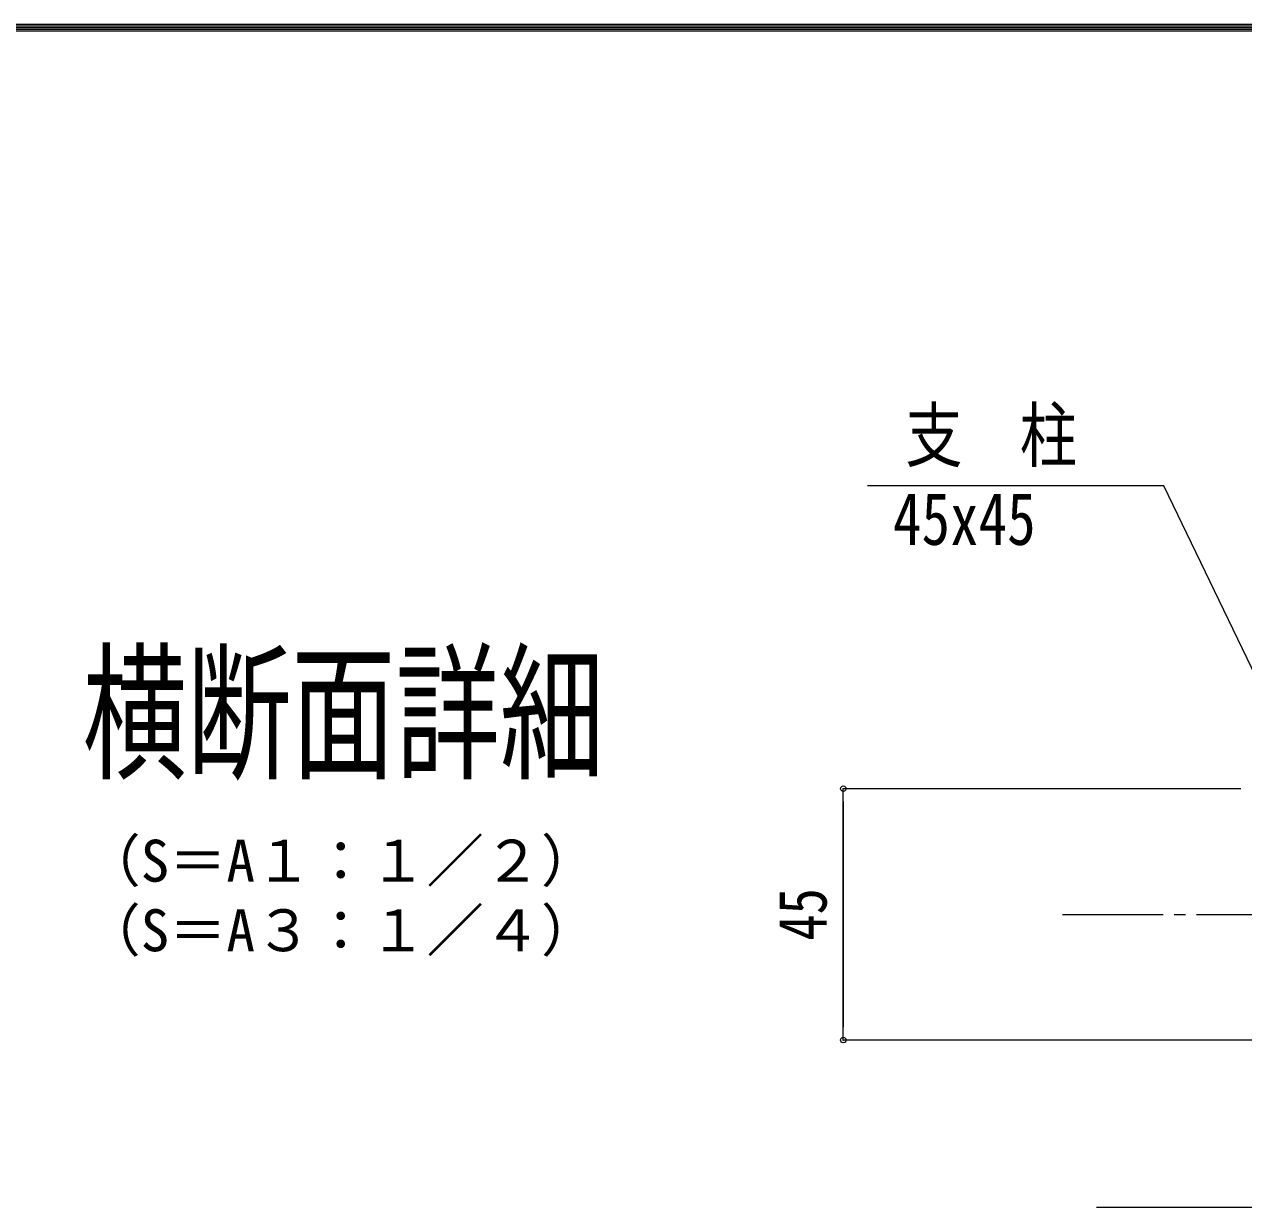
# Model space of a CAD drawing. Units: millimetres at full size; details may follow other scales. Extents: x -1601 to 2776, y -1131 to 1131.
# Drawn here: x -600.9 to -164.5, y 707.6 to 1131.2 of the extents above; entities that cross this region are included whole.
import ezdxf
from ezdxf.enums import TextEntityAlignment as Align

# ---------------------------------------------------------------- set-up
doc = ezdxf.new("R2010")
doc.units = ezdxf.units.MM
doc.header["$LTSCALE"] = 4
doc.header["$PDMODE"] = 32
doc.header["$PDSIZE"] = 2
doc.linetypes.add('CHAIN2', pattern=[12, 9, -1, 1, -1])
for name, color, linetype, lineweight in [('0-0_0', 7, 'Continuous', 18), ('0-1_1手摺寸法', 3, 'Continuous', 18), ('0-6_3中心線', 2, 'CHAIN2', 18), ('0-8_42ｱﾙﾐ部品', 6, 'Continuous', 18), ('1-1_WAKU', 7, 'Continuous', 18)]:
    doc.layers.add(name, color=color, linetype=linetype, lineweight=lineweight)
doc.styles.add('ＭＳ ゴシック', font='')
doc.styles.get('ＭＳ ゴシック').set_extended_font_data('MS Gothic')

msp = doc.modelspace()

# ---------------------------------------------------------------- linework, layer by layer
at = {"layer": '0-0_0'}
msp.add_lwpolyline([(-140.722, 857.553), (-145.067, 866.56), (-193.032, 965.99), (-299.066, 965.99)], dxfattribs=at)
at = {"layer": '0-1_1手摺寸法'}
for p, q in [((-165.541, 857.553), (-307.771, 857.553)), ((-307.771, 767.553), (-307.771, 857.553)), ((-307.771, 852.953), (-307.771, 772.153)), ((-165.541, 767.553), (-307.771, 767.553))]:
    msp.add_line(p, q, dxfattribs=at)
for p in [(-307.771, 857.553), (-307.771, 767.553)]:
    msp.add_point(p, dxfattribs=at)
at = {"layer": '0-6_3中心線'}
msp.add_line((-229.317, 812.553), (563.173, 812.553), dxfattribs=at)
at = {"layer": '0-8_42ｱﾙﾐ部品'}
for p, q in [((529.559, 767.553), (-217.202, 767.553)), ((529.559, 707.553), (-217.202, 707.553))]:
    msp.add_line(p, q, dxfattribs=at)
at = {"layer": '1-1_WAKU'}
for p, q in [((1601.2, 1131.2), (-1601.2, 1131.2)), ((1600.6, 1130.6), (-1600.6, 1130.6)), ((1600, 1130), (-1600, 1130)), ((1599.4, 1129.4), (-1599.4, 1129.4)), ((1598.8, 1128.8), (-1598.8, 1128.8))]:
    msp.add_line(p, q, dxfattribs=at)

# ---------------------------------------------------------------- texts
at = {"layer": '0-0_0', "style": 'ＭＳ ゴシック'}
for s, height, width, p in [('支\u3000柱', 18.77, 0.8, (-285.565, 969.132)), ('45x45', 18.77, 0.8, (-289.997, 939.2)), ('横断面詳細', 39.1, 0.7, (-580.043, 853.38))]:
    msp.add_text(s, height=height, dxfattribs=dict(at, width=width)).set_placement(p, align=Align.BOTTOM_LEFT)
for s, p in [('（S＝A１：１／２）', (-579.746, 819.755)), ('（S＝A３：１／４）', (-579.746, 794.848))]:
    msp.add_text(s, height=15.01, dxfattribs=at).set_placement(p, align=Align.BOTTOM_LEFT)
at = {"layer": '0-1_1手摺寸法', "color": 7, "style": 'ＭＳ ゴシック', "width": 0.8}
msp.add_text('45', height=17.27, rotation=90, dxfattribs=at).set_placement((-308.59, 803.132), align=Align.BOTTOM_LEFT)

doc.saveas('drawing.dxf')
